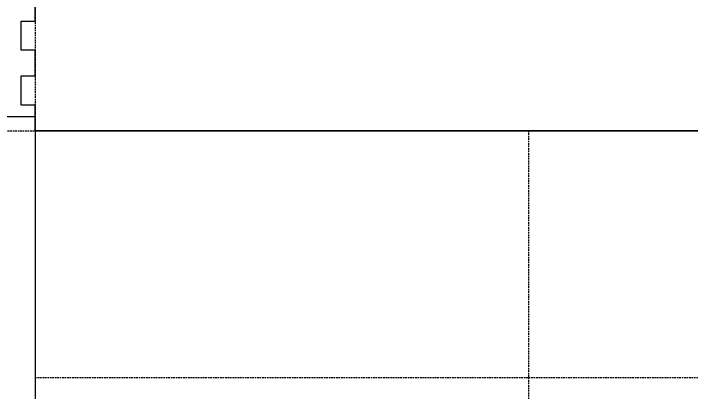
# Model space of a CAD drawing. Header units: millimetres. Extents: x -150 to 450, y -150 to 300.
# Drawn here: x -6.5 to 199.5, y 70.5 to 185.6 of the extents above; entities that cross this region are included whole.
import ezdxf

# ---------------------------------------------------------------- set-up
doc = ezdxf.new("R2010")
doc.units = ezdxf.units.MM
doc.linetypes.add('DASHED', pattern=[0.75, 0.5, -0.25])
doc.layers.get('0').update_dxf_attribs({"linetype": 'CONTINUOUS'})

msp = doc.modelspace()

# ---------------------------------------------------------------- linework, layer by layer
at = {"linetype": 'DASHED'}
for p, q in [((0, 300), (0, 150)), ((-150, 150), (0, 150)), ((150, 150), (150, 0)), ((0, 75), (300, 75)), ((0, 75), (300, 75))]:
    msp.add_line(p, q, dxfattribs=at)
for p, q in [((0, 183.33), (0, 191.17)), ((-4.2, 183.33), (0, 183.33)), ((-4.2, 174.5), (-4.2, 183.33)), ((0, 174.5), (-4.2, 174.5)), ((0, 166.67), (0, 174.5)), ((-4.2, 157.83), (-4.2, 166.67)), ((-4.2, 166.67), (0, 166.67)), ((0, 157.83), (-4.2, 157.83)), ((0, 150), (0, 157.83)), ((0, 154.2), (-8.83, 154.2)), ((0, 150), (0, 154.2)), ((0, 150), (300, 150)), ((0, 150), (0, 0))]:
    msp.add_line(p, q)
msp.add_lwpolyline([(0, 0), (300, 0), (300, 150), (0, 150)], close=True)
msp.add_point((0, 150))

doc.saveas('drawing.dxf')
